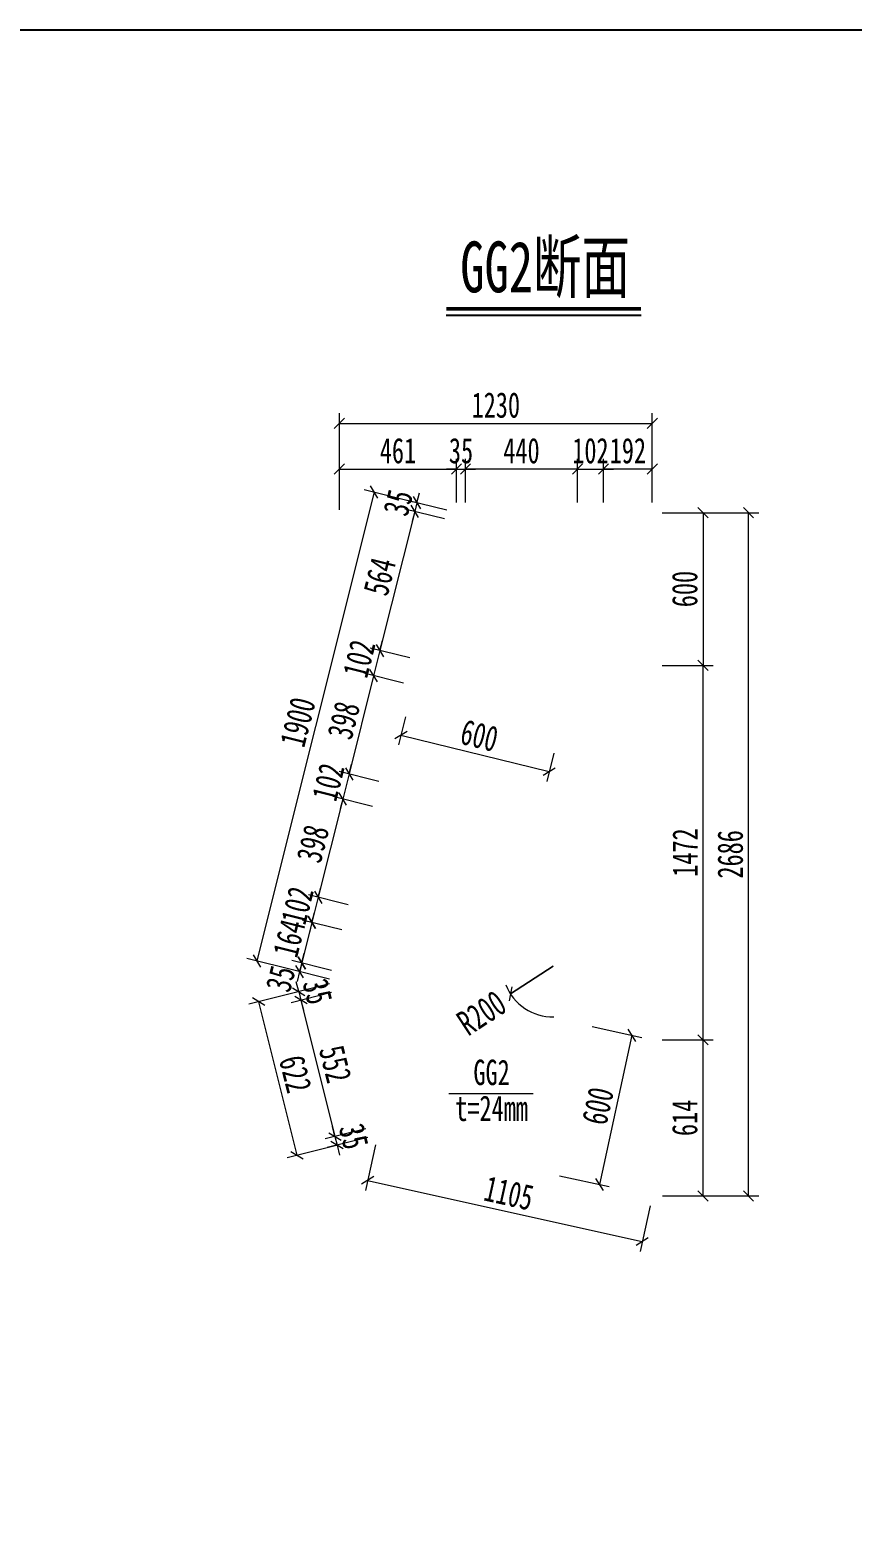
# Model space of a CAD drawing. Header units: millimetres. Extents: x -89049 to 410567, y -307459 to -100425.
# Drawn here: x 156805 to 160037, y -291584 to -285713 of the extents above; entities that cross this region are included whole.
import ezdxf
from ezdxf.enums import TextEntityAlignment as Align

# ---------------------------------------------------------------- set-up
doc = ezdxf.new("R2010")
doc.units = ezdxf.units.MM
doc.layers.get('Defpoints').update_dxf_attribs({"color": 8})
for name, color, linetype, lineweight in [('文字', 7, 'Continuous', 15), ('标注线及字体', 2, 'Continuous', 15), ('细实线', 4, 'Continuous', 15)]:
    doc.layers.add(name, color=color, linetype=linetype, lineweight=lineweight)
doc.styles.add('111', font='', dxfattribs={"width": 0.7})
doc.styles.add('BM_Dim', font='', dxfattribs={"width": 0.85})
doc.styles.get('111').set_extended_font_data('仿宋_GB2312')
doc.styles.get('BM_Dim').set_extended_font_data('仿宋_GB2312')
doc.dimstyles.new('200', dxfattribs={"dimscale": 0, "dimtxt": 2.5, "dimasz": 1, "dimexe": 1, "dimexo": 1, "dimgap": 0.6, "dimtad": 1, "dimdec": 0, "dimdsep": 46, "dimtxsty": '111', "dimblk": 'OBLIQUE', "dimcen": 0, "dimclrd": 4, "dimclre": 4, "dimclrt": 4, "dimadec": 1, "dimazin": 2, "dimtfac": 1, "dimtdec": 0, "dimtix": 1, "dimtmove": 2, "dimatfit": 3, "dimfxl": 4, "dimfxlon": 1, "dimtolj": 1, "dimlwd": -1, "dimlwe": -1, "dimarcsym": 0})

# ---------------------------------------------------------------- blocks, each defined once
blk = doc.blocks.new('_Oblique')
at = {"color": 0, "linetype": 'ByBlock', "lineweight": -2}
blk.add_line((-0.5, -0.5), (0.5, 0.5), dxfattribs=at)
blk = doc.blocks.new('*D4575')
at = {"layer": 'Defpoints', "color": 0, "transparency": 16777216}
for p in [(158517.2, -287439.2), (158482.2, -287611), (158517.2, -287611)]:
    blk.add_point(p, dxfattribs=at)
at = {"layer": '细实线', "color": 4, "transparency": 16777216}
for p, q in [((158482.2, -287571), (158482.2, -287399.2)), ((158517.2, -287571), (158517.2, -287399.2)), ((158482.2, -287439.2), (158442.2, -287439.2)), ((158482.2, -287439.2), (158517.2, -287439.2)), ((158517.2, -287439.2), (158557.2, -287439.2))]:
    blk.add_line(p, q, dxfattribs=at)
at = {"layer": '细实线', "color": 4, "transparency": 16777216, "xscale": 40, "yscale": 40, "zscale": 40}
blk.add_blockref('_Oblique', (158482.2, -287439.2), dxfattribs=at)
at = {"layer": '细实线', "color": 4, "transparency": 16777216, "xscale": 40, "yscale": 40, "zscale": 40, "rotation": 180}
blk.add_blockref('_Oblique', (158517.2, -287439.2), dxfattribs=at)
at = {"layer": '细实线', "color": 4, "transparency": 16777216, "insert": (158499.7, -287367.6), "char_height": 100, "attachment_point": 5, "style": '111'}
blk.add_mtext('\\A1;35', dxfattribs=at)
blk = doc.blocks.new('*D4576')
at = {"layer": 'Defpoints', "color": 0, "transparency": 16777216}
for p in [(158517.2, -287439.2), (158517.2, -287611.1), (158957.4, -287611.1)]:
    blk.add_point(p, dxfattribs=at)
at = {"layer": '细实线', "color": 4, "transparency": 16777216}
for p, q in [((158517.2, -287571.1), (158517.2, -287399.2)), ((158957.4, -287571.1), (158957.4, -287399.2)), ((158957.4, -287439.2), (158517.2, -287439.2))]:
    blk.add_line(p, q, dxfattribs=at)
at = {"layer": '细实线', "color": 4, "transparency": 16777216, "xscale": 40, "yscale": 40, "zscale": 40, "rotation": 180}
blk.add_blockref('_Oblique', (158517.2, -287439.2), dxfattribs=at)
at = {"layer": '细实线', "color": 4, "transparency": 16777216, "xscale": 40, "yscale": 40, "zscale": 40}
blk.add_blockref('_Oblique', (158957.4, -287439.2), dxfattribs=at)
at = {"layer": '细实线', "color": 4, "transparency": 16777216, "insert": (158737.3, -287367.6), "char_height": 100, "attachment_point": 5, "style": '111'}
blk.add_mtext('\\A1;440', dxfattribs=at)
blk = doc.blocks.new('*D4577')
at = {"layer": 'Defpoints', "color": 0, "transparency": 16777216}
for p in [(159059.4, -287439.2), (158957.4, -287611), (159059.4, -287611)]:
    blk.add_point(p, dxfattribs=at)
at = {"layer": '细实线', "color": 4, "transparency": 16777216}
for p, q in [((158957.4, -287571), (158957.4, -287399.2)), ((159059.4, -287571), (159059.4, -287399.2)), ((158957.4, -287439.2), (158917.4, -287439.2)), ((158957.4, -287439.2), (159059.4, -287439.2)), ((159059.4, -287439.2), (159099.4, -287439.2))]:
    blk.add_line(p, q, dxfattribs=at)
at = {"layer": '细实线', "color": 4, "transparency": 16777216, "xscale": 40, "yscale": 40, "zscale": 40}
blk.add_blockref('_Oblique', (158957.4, -287439.2), dxfattribs=at)
at = {"layer": '细实线', "color": 4, "transparency": 16777216, "xscale": 40, "yscale": 40, "zscale": 40, "rotation": 180}
blk.add_blockref('_Oblique', (159059.4, -287439.2), dxfattribs=at)
at = {"layer": '细实线', "color": 4, "transparency": 16777216, "insert": (159008.4, -287367.6), "char_height": 100, "attachment_point": 5, "style": '111'}
blk.add_mtext('\\A1;102', dxfattribs=at)
blk = doc.blocks.new('*D4578')
at = {"layer": 'Defpoints', "color": 0, "transparency": 16777216}
for p in [(159251.5, -287259.8), (158021.5, -287592.3), (159251.5, -287646.1)]:
    blk.add_point(p, dxfattribs=at)
at = {"layer": '细实线', "color": 4, "transparency": 16777216}
for p, q in [((158021.5, -287419.8), (158021.5, -287219.8)), ((158021.5, -287259.8), (159251.5, -287259.8)), ((159251.5, -287419.8), (159251.5, -287219.8))]:
    blk.add_line(p, q, dxfattribs=at)
at = {"layer": '细实线', "color": 4, "transparency": 16777216, "xscale": 40, "yscale": 40, "zscale": 40, "rotation": 180}
blk.add_blockref('_Oblique', (158021.5, -287259.8), dxfattribs=at)
at = {"layer": '细实线', "color": 4, "transparency": 16777216, "xscale": 40, "yscale": 40, "zscale": 40}
blk.add_blockref('_Oblique', (159251.5, -287259.8), dxfattribs=at)
at = {"layer": '细实线', "color": 4, "transparency": 16777216, "insert": (158636.5, -287188.3), "char_height": 100, "attachment_point": 5, "style": '111'}
blk.add_mtext('\\A1;1230', dxfattribs=at)
blk = doc.blocks.new('*D4579')
at = {"layer": 'Defpoints', "color": 0, "transparency": 16777216}
for p in [(158317.8, -287606.1), (158482.2, -287611.1), (158473.7, -287645.1)]:
    blk.add_point(p, dxfattribs=at)
at = {"layer": '细实线', "color": 4, "transparency": 16777216}
for p, q in [((158326.2, -287572.1), (158335.9, -287533.3)), ((158434.9, -287635.4), (158278.9, -287596.4)), ((158443.4, -287601.4), (158287.4, -287562.4)), ((158317.8, -287606.1), (158308.1, -287644.9)), ((158326.2, -287572.1), (158317.8, -287606.1))]:
    blk.add_line(p, q, dxfattribs=at)
at = {"layer": '细实线', "color": 4, "transparency": 16777216, "xscale": 40, "yscale": 40, "zscale": 40}
for p, rotation in [((158326.2, -287572.1), 255.9641674662804), ((158317.8, -287606.1), 75.9641674662804)]:
    blk.add_blockref('_Oblique', p, dxfattribs=dict(at, rotation=rotation))
at = {"layer": '细实线', "color": 4, "transparency": 16777216, "insert": (158252.6, -287571.8), "char_height": 100, "attachment_point": 5, "rotation": 75.96417, "style": '111'}
blk.add_mtext('\\A1;35', dxfattribs=at)
blk = doc.blocks.new('*D4580')
at = {"layer": 'Defpoints', "color": 0, "transparency": 16777216}
for p in [(158473.7, -287645.1), (158181.1, -288152.8), (158337, -288191.8)]:
    blk.add_point(p, dxfattribs=at)
at = {"layer": '细实线', "color": 4, "transparency": 16777216}
for p, q in [((158317.8, -287606.1), (158181.1, -288152.8)), ((158434.9, -287635.4), (158278.9, -287596.4)), ((158298.2, -288182.1), (158142.2, -288143.1))]:
    blk.add_line(p, q, dxfattribs=at)
at = {"layer": '细实线', "color": 4, "transparency": 16777216, "xscale": 40, "yscale": 40, "zscale": 40}
for p, rotation in [((158317.8, -287606.1), 75.96268138742025), ((158181.1, -288152.8), 255.9626813874203)]:
    blk.add_blockref('_Oblique', p, dxfattribs=dict(at, rotation=rotation))
at = {"layer": '细实线', "color": 4, "transparency": 16777216, "insert": (158180, -287862.1), "char_height": 100, "attachment_point": 5, "rotation": 75.96268, "style": '111'}
blk.add_mtext('\\A1;564', dxfattribs=at)
blk = doc.blocks.new('*D4581')
at = {"layer": 'Defpoints', "color": 0, "transparency": 16777216}
for p in [(158337, -288191.8), (158156.3, -288251.8), (158312.3, -288290.8)]:
    blk.add_point(p, dxfattribs=at)
at = {"layer": '细实线', "color": 4, "transparency": 16777216}
for p, q in [((158181.1, -288152.9), (158190.8, -288114)), ((158298.2, -288182.1), (158142.2, -288143.2)), ((158181.1, -288152.9), (158156.3, -288251.8)), ((158273.5, -288281.1), (158117.5, -288242.1)), ((158156.3, -288251.8), (158146.6, -288290.6))]:
    blk.add_line(p, q, dxfattribs=at)
at = {"layer": '细实线', "color": 4, "transparency": 16777216, "xscale": 40, "yscale": 40, "zscale": 40}
for p, rotation in [((158181.1, -288152.9), 255.9641674661291), ((158156.3, -288251.8), 75.96416746612904)]:
    blk.add_blockref('_Oblique', p, dxfattribs=dict(at, rotation=rotation))
at = {"layer": '细实线', "color": 4, "transparency": 16777216, "insert": (158099.3, -288185), "char_height": 100, "attachment_point": 5, "rotation": 75.96417, "style": '111'}
blk.add_mtext('\\A1;102', dxfattribs=at)
blk = doc.blocks.new('*D4582')
at = {"layer": 'Defpoints', "color": 0, "transparency": 16777216}
for p in [(158312.3, -288290.8), (158059.8, -288637.9), (158215.8, -288676.9)]:
    blk.add_point(p, dxfattribs=at)
at = {"layer": '细实线', "color": 4, "transparency": 16777216}
for p, q in [((158156.3, -288251.8), (158059.8, -288637.9)), ((158273.5, -288281.1), (158117.5, -288242.1)), ((158177, -288667.2), (158021, -288628.2))]:
    blk.add_line(p, q, dxfattribs=at)
at = {"layer": '细实线', "color": 4, "transparency": 16777216, "xscale": 40, "yscale": 40, "zscale": 40}
for p, rotation in [((158156.3, -288251.8), 75.96416746614037), ((158059.8, -288637.9), 255.9641674661403)]:
    blk.add_blockref('_Oblique', p, dxfattribs=dict(at, rotation=rotation))
at = {"layer": '细实线', "color": 4, "transparency": 16777216, "insert": (158038.6, -288427.5), "char_height": 100, "attachment_point": 5, "rotation": 75.96417, "style": '111'}
blk.add_mtext('\\A1;398', dxfattribs=at)
blk = doc.blocks.new('*D4583')
at = {"layer": 'Defpoints', "color": 0, "transparency": 16777216}
for p in [(158215.8, -288676.9), (158035, -288736.9), (158191, -288775.9)]:
    blk.add_point(p, dxfattribs=at)
at = {"layer": '细实线', "color": 4, "transparency": 16777216}
for p, q in [((158059.8, -288637.9), (158069.5, -288599.1)), ((158177, -288667.2), (158021, -288628.2)), ((158059.8, -288637.9), (158035, -288736.9)), ((158152.2, -288766.2), (157996.2, -288727.2)), ((158035, -288736.9), (158025.3, -288775.7))]:
    blk.add_line(p, q, dxfattribs=at)
at = {"layer": '细实线', "color": 4, "transparency": 16777216, "xscale": 40, "yscale": 40, "zscale": 40}
for p, rotation in [((158059.8, -288637.9), 255.9641674661206), ((158035, -288736.9), 75.96416746612061)]:
    blk.add_blockref('_Oblique', p, dxfattribs=dict(at, rotation=rotation))
at = {"layer": '细实线', "color": 4, "transparency": 16777216, "insert": (157978, -288670), "char_height": 100, "attachment_point": 5, "rotation": 75.96417, "style": '111'}
blk.add_mtext('\\A1;102', dxfattribs=at)
blk = doc.blocks.new('*D4584')
at = {"layer": 'Defpoints', "color": 0, "transparency": 16777216}
for p in [(158191, -288775.9), (157938.5, -289123), (158094.5, -289162)]:
    blk.add_point(p, dxfattribs=at)
at = {"layer": '细实线', "color": 4, "transparency": 16777216}
for p, q in [((158152.2, -288766.2), (157996.2, -288727.2)), ((158035, -288736.9), (157938.5, -289123)), ((158055.7, -289152.3), (157899.7, -289113.3))]:
    blk.add_line(p, q, dxfattribs=at)
at = {"layer": '细实线', "color": 4, "transparency": 16777216, "xscale": 40, "yscale": 40, "zscale": 40}
for p, rotation in [((158035, -288736.9), 75.96416746614048), ((157938.5, -289123), 255.9641674661405)]:
    blk.add_blockref('_Oblique', p, dxfattribs=dict(at, rotation=rotation))
at = {"layer": '细实线', "color": 4, "transparency": 16777216, "insert": (157917.4, -288912.6), "char_height": 100, "attachment_point": 5, "rotation": 75.96417, "style": '111'}
blk.add_mtext('\\A1;398', dxfattribs=at)
blk = doc.blocks.new('*D4585')
at = {"layer": 'Defpoints', "color": 0, "transparency": 16777216}
for p in [(158094.5, -289162), (157913.8, -289222), (158069.8, -289261)]:
    blk.add_point(p, dxfattribs=at)
at = {"layer": '细实线', "color": 4, "transparency": 16777216}
for p, q in [((158055.7, -289152.3), (157899.7, -289113.3)), ((157938.5, -289123), (157913.8, -289222)), ((157938.5, -289123), (157948.2, -289084.2)), ((158031, -289251.2), (157875, -289212.3)), ((157913.8, -289222), (157904.1, -289260.8))]:
    blk.add_line(p, q, dxfattribs=at)
at = {"layer": '细实线', "color": 4, "transparency": 16777216, "xscale": 40, "yscale": 40, "zscale": 40}
for p, rotation in [((157938.5, -289123), 255.9641747975851), ((157913.8, -289222), 75.96417479758516)]:
    blk.add_blockref('_Oblique', p, dxfattribs=dict(at, rotation=rotation))
at = {"layer": '细实线', "color": 4, "transparency": 16777216, "insert": (157856.7, -289155.1), "char_height": 100, "attachment_point": 5, "rotation": 75.96417, "style": '111'}
blk.add_mtext('\\A1;102', dxfattribs=at)
blk = doc.blocks.new('*D4586')
at = {"layer": 'Defpoints', "color": 0, "transparency": 16777216}
for p in [(158069.8, -289261), (157874, -289381), (158030, -289420)]:
    blk.add_point(p, dxfattribs=at)
at = {"layer": '细实线', "color": 4, "transparency": 16777216}
for p, q in [((157913.8, -289222), (157923.5, -289183.1)), ((157913.8, -289222), (157874, -289381)), ((158031, -289251.2), (157875, -289212.3)), ((157991.2, -289410.3), (157835.2, -289371.3)), ((157874, -289381), (157864.3, -289419.8))]:
    blk.add_line(p, q, dxfattribs=at)
at = {"layer": '细实线', "color": 4, "transparency": 16777216, "xscale": 40, "yscale": 40, "zscale": 40}
for p, rotation in [((157913.8, -289222), 255.9641674661768), ((157874, -289381), 75.96416746617682)]:
    blk.add_blockref('_Oblique', p, dxfattribs=dict(at, rotation=rotation))
at = {"layer": '细实线', "color": 4, "transparency": 16777216, "insert": (157824.5, -289284.1), "char_height": 100, "attachment_point": 5, "rotation": 75.96417, "style": '111'}
blk.add_mtext('\\A1;164', dxfattribs=at)
blk = doc.blocks.new('*D4587')
at = {"layer": 'Defpoints', "color": 0, "transparency": 16777216}
for p in [(157865.5, -289415), (158030, -289420), (158021.5, -289454)]:
    blk.add_point(p, dxfattribs=at)
at = {"layer": '细实线', "color": 4, "transparency": 16777216}
for p, q in [((157991.2, -289410.3), (157835.2, -289371.3)), ((157874, -289381), (157883.7, -289342.2)), ((157982.7, -289444.3), (157826.7, -289405.3)), ((157865.5, -289415), (157855.8, -289453.8)), ((157874, -289381), (157865.5, -289415))]:
    blk.add_line(p, q, dxfattribs=at)
at = {"layer": '细实线', "color": 4, "transparency": 16777216, "xscale": 40, "yscale": 40, "zscale": 40}
for p, rotation in [((157874, -289381), 255.9641674660493), ((157865.5, -289415), 75.96416746604932)]:
    blk.add_blockref('_Oblique', p, dxfattribs=dict(at, rotation=rotation))
at = {"layer": '细实线', "color": 4, "transparency": 16777216, "insert": (157790.6, -289443.4), "char_height": 100, "attachment_point": 5, "rotation": 75.96417, "style": '111'}
blk.add_mtext('\\A1;35', dxfattribs=at)
blk = doc.blocks.new('*D4588')
at = {"layer": 'Defpoints', "color": 0, "transparency": 16777216}
for p in [(158482.2, -287611.1), (157697.3, -289372.9), (158021.5, -289454)]:
    blk.add_point(p, dxfattribs=at)
at = {"layer": '细实线', "color": 4, "transparency": 16777216}
for p, q in [((158158.1, -287530.1), (157697.3, -289372.9)), ((158313.3, -287568.9), (158119.3, -287520.4)), ((157852.6, -289411.7), (157658.5, -289363.2))]:
    blk.add_line(p, q, dxfattribs=at)
at = {"layer": '细实线', "color": 4, "transparency": 16777216, "xscale": 40, "yscale": 40, "zscale": 40}
for p, rotation in [((158158.1, -287530.1), 75.96372655728831), ((157697.3, -289372.9), 255.9637265572883)]:
    blk.add_blockref('_Oblique', p, dxfattribs=dict(at, rotation=rotation))
at = {"layer": '细实线', "color": 4, "transparency": 16777216, "insert": (157858.3, -288434.2), "char_height": 100, "attachment_point": 5, "rotation": 75.96373, "style": '111'}
blk.add_mtext('\\A1;1900', dxfattribs=at)
blk = doc.blocks.new('*D4589')
at = {"layer": 'Defpoints', "color": 0, "transparency": 16777216}
for p in [(158021.5, -289454), (158030, -289487.9), (157870.5, -289527.8)]:
    blk.add_point(p, dxfattribs=at)
at = {"layer": '细实线', "color": 4, "transparency": 16777216}
for p, q in [((157982.7, -289463.7), (157823.2, -289503.6)), ((157862, -289493.9), (157852.3, -289455.1)), ((157991.2, -289497.6), (157831.7, -289537.5)), ((157862, -289493.9), (157870.5, -289527.8)), ((157870.5, -289527.8), (157880.2, -289566.6))]:
    blk.add_line(p, q, dxfattribs=at)
at = {"layer": '细实线', "color": 4, "transparency": 16777216, "xscale": 40, "yscale": 40, "zscale": 40}
for p, rotation in [((157862, -289493.9), 284.0357160032333), ((157870.5, -289527.8), 104.0357160032333)]:
    blk.add_blockref('_Oblique', p, dxfattribs=dict(at, rotation=rotation))
at = {"layer": '细实线', "color": 4, "transparency": 16777216, "insert": (157935.7, -289493.5), "char_height": 100, "attachment_point": 5, "rotation": 284.03572, "style": '111'}
blk.add_mtext('\\A1;35', dxfattribs=at)
blk = doc.blocks.new('*D4590')
at = {"layer": 'Defpoints', "color": 0, "transparency": 16777216}
for p in [(158030, -289487.9), (158004.4, -290063.5), (158164, -290023.6)]:
    blk.add_point(p, dxfattribs=at)
at = {"layer": '细实线', "color": 4, "transparency": 16777216}
for p, q in [((157991.2, -289497.6), (157831.7, -289537.5)), ((157870.5, -289527.8), (158004.4, -290063.5)), ((158125.2, -290033.3), (157965.6, -290073.2))]:
    blk.add_line(p, q, dxfattribs=at)
at = {"layer": '细实线', "color": 4, "transparency": 16777216, "xscale": 40, "yscale": 40, "zscale": 40}
for p, rotation in [((157870.5, -289527.8), 104.0399931718208), ((158004.4, -290063.5), 284.0399931718208)]:
    blk.add_blockref('_Oblique', p, dxfattribs=dict(at, rotation=rotation))
at = {"layer": '细实线', "color": 4, "transparency": 16777216, "insert": (158005.8, -289778.6), "char_height": 100, "attachment_point": 5, "rotation": 284.03999, "style": '111'}
blk.add_mtext('\\A1;552', dxfattribs=at)
blk = doc.blocks.new('*D4591')
at = {"layer": 'Defpoints', "color": 0, "transparency": 16777216}
for p in [(158163.9, -290023.6), (158172.4, -290057.6), (158012.9, -290097.5)]:
    blk.add_point(p, dxfattribs=at)
at = {"layer": '细实线', "color": 4, "transparency": 16777216}
for p, q in [((158125.1, -290033.3), (157965.6, -290073.2)), ((158133.6, -290067.3), (157974.1, -290107.2)), ((158004.4, -290063.5), (157994.7, -290024.7)), ((158004.4, -290063.5), (158012.9, -290097.5)), ((158012.9, -290097.5), (158022.6, -290136.3))]:
    blk.add_line(p, q, dxfattribs=at)
at = {"layer": '细实线', "color": 4, "transparency": 16777216, "xscale": 40, "yscale": 40, "zscale": 40}
for p, rotation in [((158004.4, -290063.5), 284.0357160033257), ((158012.9, -290097.5), 104.0357160033257)]:
    blk.add_blockref('_Oblique', p, dxfattribs=dict(at, rotation=rotation))
at = {"layer": '细实线', "color": 4, "transparency": 16777216, "insert": (158078.1, -290063.1), "char_height": 100, "attachment_point": 5, "rotation": 284.03572, "style": '111'}
blk.add_mtext('\\A1;35', dxfattribs=at)
blk = doc.blocks.new('*D4592')
at = {"layer": 'Defpoints', "color": 0, "transparency": 16777216}
for p in [(158021.5, -289454), (158172.4, -290057.6), (157854.7, -290137)]:
    blk.add_point(p, dxfattribs=at)
at = {"layer": '细实线', "color": 4, "transparency": 16777216}
for p, q in [((157859.1, -289494.6), (157665.1, -289543.1)), ((157703.9, -289533.4), (157854.7, -290137)), ((158010, -290098.2), (157815.9, -290146.7))]:
    blk.add_line(p, q, dxfattribs=at)
at = {"layer": '细实线', "color": 4, "transparency": 16777216, "xscale": 40, "yscale": 40, "zscale": 40}
for p, rotation in [((157703.9, -289533.4), 104.0317335330435), ((157854.7, -290137), 284.0317335330436)]:
    blk.add_blockref('_Oblique', p, dxfattribs=dict(at, rotation=rotation))
at = {"layer": '细实线', "color": 4, "transparency": 16777216, "insert": (157848.8, -289817.8), "char_height": 100, "attachment_point": 5, "rotation": 284.03173, "style": '111'}
blk.add_mtext('\\A1;622', dxfattribs=at)
blk = doc.blocks.new('*D4593')
at = {"layer": 'Defpoints', "color": 0, "transparency": 16777216}
for p in [(158172.4, -290057.6), (159251.5, -290297.2), (159211.8, -290476)]:
    blk.add_point(p, dxfattribs=at)
at = {"layer": '细实线', "color": 4, "transparency": 16777216}
for p, q in [((158163.7, -290096.6), (158124, -290275.4)), ((158132.7, -290236.3), (159211.8, -290476)), ((159242.9, -290336.3), (159203.2, -290515))]:
    blk.add_line(p, q, dxfattribs=at)
at = {"layer": '细实线', "color": 4, "transparency": 16777216, "xscale": 40, "yscale": 40, "zscale": 40}
for p, rotation in [((158132.7, -290236.3), 167.4789248866792), ((159211.8, -290476), 347.4789248866792)]:
    blk.add_blockref('_Oblique', p, dxfattribs=dict(at, rotation=rotation))
at = {"layer": '细实线', "color": 4, "transparency": 16777216, "insert": (158687.8, -290286.3), "char_height": 100, "attachment_point": 5, "rotation": 347.47892, "style": '111'}
blk.add_mtext('\\A1;1105', dxfattribs=at)
blk = doc.blocks.new('*D4594')
at = {"layer": 'Defpoints', "color": 0, "transparency": 16777216}
for p in [(158970.8, -287611.1), (159208.1, -288211.1), (159450.8, -288211.1)]:
    blk.add_point(p, dxfattribs=at)
at = {"layer": '细实线', "color": 4, "transparency": 16777216}
for p, q in [((159290.8, -287611.1), (159490.8, -287611.1)), ((159450.8, -287611.1), (159450.8, -288211.1)), ((159290.8, -288211.1), (159490.8, -288211.1))]:
    blk.add_line(p, q, dxfattribs=at)
at = {"layer": '细实线', "color": 4, "transparency": 16777216, "xscale": 40, "yscale": 40, "zscale": 40}
for p, rotation in [((159450.8, -287611.1), 90), ((159450.8, -288211.1), 270)]:
    blk.add_blockref('_Oblique', p, dxfattribs=dict(at, rotation=rotation))
at = {"layer": '细实线', "color": 4, "transparency": 16777216, "insert": (159379.2, -287911.1), "char_height": 100, "attachment_point": 5, "rotation": 90, "style": '111'}
blk.add_mtext('\\A1;600', dxfattribs=at)
blk = doc.blocks.new('*D4595')
at = {"layer": 'Defpoints', "color": 0, "transparency": 16777216}
for p in [(158290.8, -288374.1), (158873.5, -288517.1), (158846.2, -288628.2)]:
    blk.add_point(p, dxfattribs=at)
at = {"layer": '细实线', "color": 4, "transparency": 16777216}
for p, q in [((158281.3, -288413), (158254, -288524.1)), ((158263.5, -288485.3), (158846.2, -288628.2)), ((158864, -288556), (158836.7, -288667.1))]:
    blk.add_line(p, q, dxfattribs=at)
at = {"layer": '细实线', "color": 4, "transparency": 16777216, "xscale": 40, "yscale": 40, "zscale": 40}
for p, rotation in [((158263.5, -288485.3), 166.2133060309193), ((158846.2, -288628.2), 346.2133060309193)]:
    blk.add_blockref('_Oblique', p, dxfattribs=dict(at, rotation=rotation))
at = {"layer": '细实线', "color": 4, "transparency": 16777216, "insert": (158571.9, -288487.2), "char_height": 100, "attachment_point": 5, "rotation": 346.21331, "style": '111'}
blk.add_mtext('\\A1;600', dxfattribs=at)
blk = doc.blocks.new('*D4596')
at = {"layer": 'Defpoints', "color": 0, "transparency": 16777216}
for p in [(158953.2, -289617.9), (158825, -290204.1), (159043.5, -290251.9)]:
    blk.add_point(p, dxfattribs=at)
at = {"layer": '细实线', "color": 4, "transparency": 16777216}
for p, q in [((159015.3, -289631.5), (159210.7, -289674.3)), ((159171.7, -289665.7), (159043.5, -290251.9)), ((158887.2, -290217.7), (159082.6, -290260.4))]:
    blk.add_line(p, q, dxfattribs=at)
at = {"layer": '细实线', "color": 4, "transparency": 16777216, "xscale": 40, "yscale": 40, "zscale": 40}
for p, rotation in [((159171.7, -289665.7), 77.66811473255065), ((159043.5, -290251.9), 257.6681147325507)]:
    blk.add_blockref('_Oblique', p, dxfattribs=dict(at, rotation=rotation))
at = {"layer": '细实线', "color": 4, "transparency": 16777216, "insert": (159037.7, -289943.5), "char_height": 100, "attachment_point": 5, "rotation": 77.66811, "style": '111'}
blk.add_mtext('\\A1;600', dxfattribs=at)
blk = doc.blocks.new('*D4597')
at = {"layer": 'Defpoints', "color": 0, "transparency": 16777216}
for p in [(158861.3, -289393.2), (158694.2, -289503)]:
    blk.add_point(p, dxfattribs=at)
at = {"layer": '细实线', "color": 4, "transparency": 16777216}
for p, q in [((158694.2, -289503), (158861.3, -289393.2)), ((158861.3, -289393.2), (158694.2, -289503))]:
    blk.add_line(p, q, dxfattribs=at)
blk.add_arc((158861.3, -289393.2), 200, 201.8206, 270.85354, dxfattribs=at)
at = {"layer": '细实线', "color": 4, "transparency": 16777216, "xscale": 40, "yscale": 40, "zscale": 40, "rotation": 213.298943028954}
blk.add_blockref('_Oblique', (158694.2, -289503), dxfattribs=at)
at = {"layer": '细实线', "color": 4, "transparency": 16777216, "insert": (158580.4, -289577.8), "char_height": 100, "attachment_point": 5, "rotation": 33.29894, "style": '111'}
blk.add_mtext('\\A1;R200', dxfattribs=at)
blk = doc.blocks.new('*D4598')
at = {"layer": 'Defpoints', "color": 0, "transparency": 16777216}
for p in [(158482.2, -287439.2), (158482.2, -287611.1), (158021.5, -289454)]:
    blk.add_point(p, dxfattribs=at)
at = {"layer": '细实线', "color": 4, "transparency": 16777216}
for p, q in [((158021.5, -287599.2), (158021.5, -287399.2)), ((158482.2, -287571.1), (158482.2, -287399.2)), ((158021.5, -287439.2), (158482.2, -287439.2))]:
    blk.add_line(p, q, dxfattribs=at)
at = {"layer": '细实线', "color": 4, "transparency": 16777216, "xscale": 40, "yscale": 40, "zscale": 40, "rotation": 180}
blk.add_blockref('_Oblique', (158021.5, -287439.2), dxfattribs=at)
at = {"layer": '细实线', "color": 4, "transparency": 16777216, "xscale": 40, "yscale": 40, "zscale": 40}
blk.add_blockref('_Oblique', (158482.2, -287439.2), dxfattribs=at)
at = {"layer": '细实线', "color": 4, "transparency": 16777216, "insert": (158251.9, -287367.6), "char_height": 100, "attachment_point": 5, "style": '111'}
blk.add_mtext('\\A1;461', dxfattribs=at)
blk = doc.blocks.new('*D4599')
at = {"layer": 'Defpoints', "color": 0, "transparency": 16777216}
for p in [(159251.5, -287611.1), (159629.8, -287611.1), (159251.5, -290297.2)]:
    blk.add_point(p, dxfattribs=at)
at = {"layer": '细实线', "color": 4, "transparency": 16777216}
for p, q in [((159469.8, -287611.1), (159669.8, -287611.1)), ((159629.8, -290297.2), (159629.8, -287611.1)), ((159469.8, -290297.2), (159669.8, -290297.2))]:
    blk.add_line(p, q, dxfattribs=at)
at = {"layer": '细实线', "color": 4, "transparency": 16777216, "xscale": 40, "yscale": 40, "zscale": 40}
for p, rotation in [((159629.8, -287611.1), 90), ((159629.8, -290297.2), 270)]:
    blk.add_blockref('_Oblique', p, dxfattribs=dict(at, rotation=rotation))
at = {"layer": '细实线', "color": 4, "transparency": 16777216, "insert": (159558.2, -288954.2), "char_height": 100, "attachment_point": 5, "rotation": 90, "style": '111'}
blk.add_mtext('\\A1;2686', dxfattribs=at)
blk = doc.blocks.new('*D4600')
at = {"layer": 'Defpoints', "color": 0, "transparency": 16777216}
for p in [(159059.4, -287439.2), (159059.4, -287611), (159251.5, -287611.1)]:
    blk.add_point(p, dxfattribs=at)
at = {"layer": '细实线', "color": 4, "transparency": 16777216}
for p, q in [((159059.4, -287571), (159059.4, -287399.2)), ((159251.5, -287571.1), (159251.5, -287399.2)), ((159251.5, -287439.2), (159059.4, -287439.2))]:
    blk.add_line(p, q, dxfattribs=at)
at = {"layer": '细实线', "color": 4, "transparency": 16777216, "xscale": 40, "yscale": 40, "zscale": 40, "rotation": 180}
blk.add_blockref('_Oblique', (159059.4, -287439.2), dxfattribs=at)
at = {"layer": '细实线', "color": 4, "transparency": 16777216, "xscale": 40, "yscale": 40, "zscale": 40}
blk.add_blockref('_Oblique', (159251.5, -287439.2), dxfattribs=at)
at = {"layer": '细实线', "color": 4, "transparency": 16777216, "insert": (159155.5, -287367.6), "char_height": 100, "attachment_point": 5, "style": '111'}
blk.add_mtext('\\A1;192', dxfattribs=at)
blk = doc.blocks.new('*D4601')
at = {"layer": 'Defpoints', "color": 0, "transparency": 16777216}
for p in [(159208.1, -288211.1), (159450.8, -288211.1), (159251.5, -289683.1)]:
    blk.add_point(p, dxfattribs=at)
at = {"layer": '细实线', "color": 4, "transparency": 16777216}
for p, q in [((159290.8, -288211.1), (159490.8, -288211.1)), ((159450.8, -289683.1), (159450.8, -288211.1)), ((159291.5, -289683.1), (159490.8, -289683.1))]:
    blk.add_line(p, q, dxfattribs=at)
at = {"layer": '细实线', "color": 4, "transparency": 16777216, "xscale": 40, "yscale": 40, "zscale": 40}
for p, rotation in [((159450.8, -288211.1), 90), ((159450.8, -289683.1), 270)]:
    blk.add_blockref('_Oblique', p, dxfattribs=dict(at, rotation=rotation))
at = {"layer": '细实线', "color": 4, "transparency": 16777216, "insert": (159380.3, -288947.1), "char_height": 100, "attachment_point": 5, "rotation": 90, "style": '111'}
blk.add_mtext('\\A1;1472', dxfattribs=at)
blk = doc.blocks.new('*D4602')
at = {"layer": 'Defpoints', "color": 0, "transparency": 16777216}
for p in [(159208.1, -289683.1), (159450.8, -289683.1), (159251.5, -290297.2)]:
    blk.add_point(p, dxfattribs=at)
at = {"layer": '细实线', "color": 4, "transparency": 16777216}
for p, q in [((159290.8, -289683.1), (159490.8, -289683.1)), ((159450.8, -290297.2), (159450.8, -289683.1)), ((159291.5, -290297.2), (159490.8, -290297.2))]:
    blk.add_line(p, q, dxfattribs=at)
at = {"layer": '细实线', "color": 4, "transparency": 16777216, "xscale": 40, "yscale": 40, "zscale": 40}
for p, rotation in [((159450.8, -289683.1), 90), ((159450.8, -290297.2), 270)]:
    blk.add_blockref('_Oblique', p, dxfattribs=dict(at, rotation=rotation))
at = {"layer": '细实线', "color": 4, "transparency": 16777216, "insert": (159379.2, -289990.2), "char_height": 100, "attachment_point": 5, "rotation": 90, "style": '111'}
blk.add_mtext('\\A1;614', dxfattribs=at)

msp = doc.modelspace()

# ---------------------------------------------------------------- linework, layer by layer
at = {"color": 4}
msp.add_line((158441.5, -286833.7), (159207.5, -286833.7), dxfattribs=at)
at = {"color": 6, "const_width": 14.4}
msp.add_lwpolyline([(158441.5, -286809.7), (159207.5, -286809.7)], dxfattribs=at)
at = {"layer": 'Defpoints'}
msp.add_lwpolyline([(153573.4, -285712.7), (168973.4, -285712.7), (168973.4, -295944.7), (153573.4, -295944.7)], close=True, dxfattribs=at)
at = {"layer": '细实线'}
msp.add_line((158452.2, -289894.1), (158783, -289894.1), dxfattribs=at)

# ---------------------------------------------------------------- texts
at = {"layer": '文字', "style": 'BM_Dim', "width": 0.7}
for s, p in [('GG2', (158619.9, -289891.3)), ('t=24mm', (158619.9, -290032.5))]:
    msp.add_text(s, height=100, dxfattribs=at).set_placement(p, align=Align.BOTTOM_CENTER)
at = {"layer": '标注线及字体', "style": '111', "width": 0.7}
msp.add_text('GG2断面', height=200, dxfattribs=at).set_placement((158830.6, -286641.3), align=Align.MIDDLE)

# ---------------------------------------------------------------- dimensions: what is measured, and where the dimension line sits
at = {"layer": '细实线'}
for base, p1, p2, picture, middle in [((159251.5, -287259.8), (158021.5, -287592.3), (159251.5, -287646.1), '*D4578', (158636.5, -287188.3)), ((158482.2, -287439.2), (158021.5, -289454), (158482.2, -287611.1), '*D4598', (158251.9, -287367.6)), ((158517.2, -287439.2), (158482.2, -287611), (158517.2, -287611), '*D4575', (158499.7, -287367.6)), ((159059.4, -287439.2), (158957.4, -287611), (159059.4, -287611), '*D4577', (159008.4, -287367.6))]:
    dim = msp.add_linear_dim(base=base, p1=p1, p2=p2, dimstyle='200', override={"dimscale": 40, "dimblk": 'Oblique'}, dxfattribs=at)
    dim.commit()
    dim.dimension.update_dxf_attribs({"geometry": picture, "text_midpoint": middle})
for base, p1, p2, angle, picture, middle in [((158517.2, -287439.2), (158957.4, -287611.1), (158517.2, -287611.1), 180, '*D4576', (158737.3, -287367.6)), ((159059.4, -287439.2), (159251.5, -287611.1), (159059.4, -287611), 180, '*D4600', (159155.5, -287367.6)), ((159450.8, -288211.1), (158970.8, -287611.1), (159208.1, -288211.1), 90, '*D4594', (159379.2, -287911.1)), ((159629.8, -287611.1), (159251.5, -290297.2), (159251.5, -287611.1), 90, '*D4599', (159558.2, -288954.2)), ((159450.8, -288211.1), (159251.5, -289683.1), (159208.1, -288211.1), 270, '*D4601', (159380.3, -288947.1)), ((159450.8, -289683.1), (159251.5, -290297.2), (159208.1, -289683.1), 270, '*D4602', (159379.2, -289990.2))]:
    dim = msp.add_linear_dim(base=base, p1=p1, p2=p2, angle=angle, dimstyle='200', override={"dimscale": 40, "dimblk": 'Oblique'}, dxfattribs=at)
    dim.commit()
    dim.dimension.update_dxf_attribs({"geometry": picture, "text_midpoint": middle})
for p1, p2, distance, picture, middle in [((158482.2, -287611.1), (158473.7, -287645.1), -160.8, '*D4579', (158252.6, -287571.8)), ((158482.2, -287611.1), (158021.5, -289454), -334.2, '*D4588', (157858.3, -288434.2)), ((158473.7, -287645.1), (158337, -288191.8), -160.8, '*D4580', (158180, -287862.1)), ((158337, -288191.8), (158312.3, -288290.8), -160.8, '*D4581', (158099.3, -288185)), ((158312.3, -288290.8), (158215.8, -288676.9), -160.8, '*D4582', (158038.6, -288427.5)), ((158290.8, -288374.1), (158873.5, -288517.1), -114.4, '*D4595', (158571.9, -288487.2)), ((158215.8, -288676.9), (158191, -288775.9), -160.8, '*D4583', (157978, -288670)), ((158191, -288775.9), (158094.5, -289162), -160.8, '*D4584', (157917.4, -288912.6)), ((158094.5, -289162), (158069.8, -289261), -160.8, '*D4585', (157856.7, -289155.1)), ((158069.8, -289261), (158030, -289420), -160.8, '*D4586', (157824.5, -289284.1)), ((158021.5, -289454), (158030, -289487.9), -164.4, '*D4589', (157935.7, -289493.5)), ((158021.5, -289454), (158172.4, -290057.6), -327.4, '*D4592', (157848.8, -289817.8)), ((158030, -289487.9), (158164, -290023.6), -164.5, '*D4590', (158005.8, -289778.6)), ((158953.2, -289617.9), (158825, -290204.1), 223.6, '*D4596', (159037.7, -289943.5)), ((158163.9, -290023.6), (158172.4, -290057.6), -164.4, '*D4591', (158078.1, -290063.1)), ((158172.4, -290057.6), (159251.5, -290297.2), -183.1, '*D4593', (158687.8, -290286.3))]:
    dim = msp.add_aligned_dim(p1=p1, p2=p2, distance=distance, dimstyle='200', override={"dimscale": 40, "dimblk": 'Oblique'}, dxfattribs=at)
    dim.commit()
    dim.dimension.update_dxf_attribs({"geometry": picture, "text_midpoint": middle})
dim = msp.add_linear_dim(base=(157865.5, -289415), p1=(158030, -289420), p2=(158021.5, -289454), angle=255.96417, dimstyle='200', override={"dimscale": 40, "dimblk": 'Oblique'}, dxfattribs=at)
dim.commit()
dim.dimension.update_dxf_attribs({"geometry": '*D4587', "text_midpoint": (157790.6, -289443.4), "dimtype": 161})
dim = msp.add_radius_dim(center=(158861.3, -289393.2), mpoint=(158694.2, -289503), dimstyle='200', override={"dimscale": 40, "dimblk": 'Oblique'}, dxfattribs=at)
dim.commit()
dim.dimension.update_dxf_attribs({"geometry": '*D4597', "text_midpoint": (158580.4, -289577.8), "dimtype": 164})

doc.saveas('drawing.dxf')
